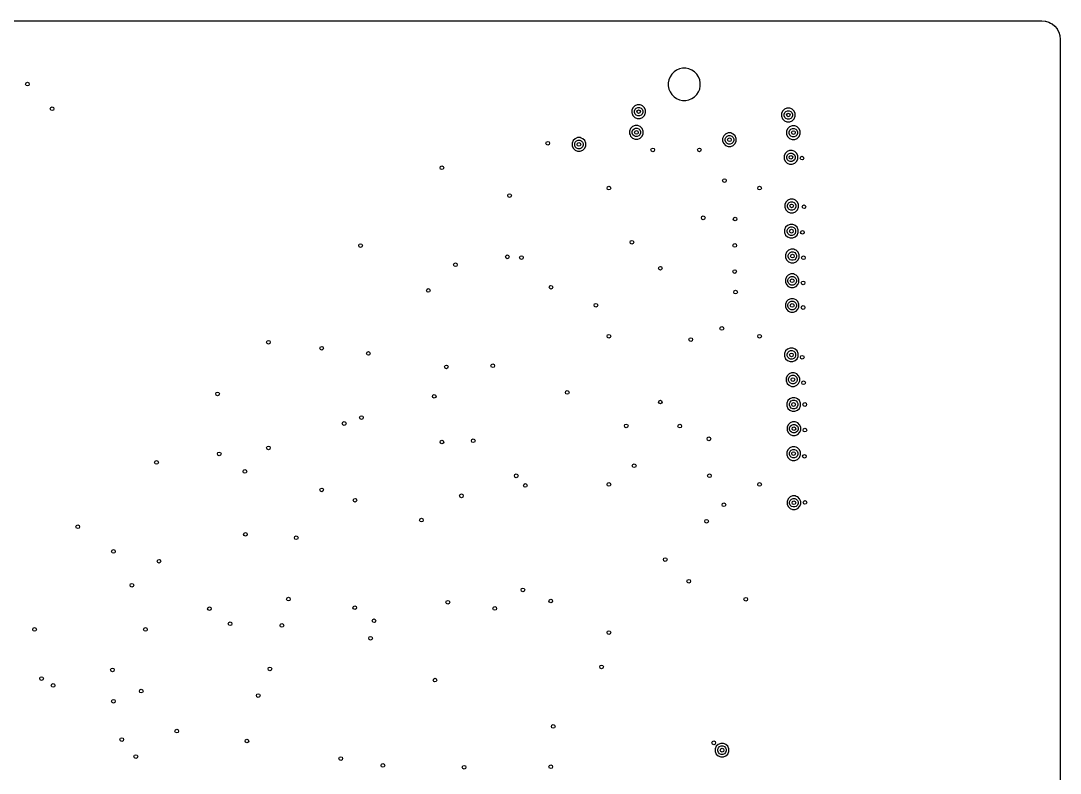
# Model space of a CAD drawing. Extents: x 114.9 to 199.6, y -137.1 to -76.7.
# Drawn here: x 157.47 to 199.58, y -107.12 to -76.65 of the extents above; entities that cross this region are included whole.
import ezdxf

# ---------------------------------------------------------------- set-up
doc = ezdxf.new("R2010")
doc.units = 0
doc.layers.add('BLACK', color=7, linetype='CONTINUOUS')

msp = doc.modelspace()

# ---------------------------------------------------------------- linework, layer by layer
at = {"layer": 'BLACK', "linetype": 'CONTINUOUS'}
for p, q in [((115.67417, -76.6505), (198.78583, -76.6505)), ((198.78583, -76.6505), (198.827593, -76.6505)), ((198.827593, -76.6505), (198.832396, -76.650736)), ((198.832396, -76.650736), (198.971417, -76.664428)), ((198.971417, -76.664428), (198.980839, -76.666302)), ((198.980839, -76.666302), (199.112205, -76.706151)), ((199.112205, -76.706151), (199.121072, -76.709824)), ((199.121072, -76.709824), (199.186123, -76.744595)), ((199.186123, -76.744595), (199.242144, -76.774539)), ((199.242144, -76.774539), (199.25013, -76.779875)), ((199.25013, -76.779875), (199.356245, -76.866961)), ((199.356245, -76.866961), (199.363038, -76.873754)), ((199.363038, -76.873754), (199.450124, -76.979869)), ((199.450124, -76.979869), (199.45546, -76.987855)), ((199.45546, -76.987855), (199.520173, -77.108923)), ((199.520173, -77.108923), (199.523849, -77.117798)), ((199.523849, -77.117798), (199.563697, -77.249161)), ((199.563697, -77.249161), (199.565571, -77.258582)), ((199.565571, -77.258582), (199.579264, -77.397603)), ((199.579264, -77.397603), (199.5795, -77.402406)), ((199.5795, -77.402406), (199.5795, -130.397593)), ((183.933331, -78.720723), (183.842723, -78.811331)), ((184.039874, -78.649534), (183.933331, -78.720723)), ((184.158257, -78.600498), (184.039874, -78.649534)), ((184.158262, -78.600497), (184.158257, -78.600498)), ((184.283927, -78.5755), (184.158262, -78.600497)), ((184.283931, -78.5755), (184.283927, -78.5755)), ((184.412069, -78.5755), (184.283931, -78.5755)), ((184.412072, -78.5755), (184.412069, -78.5755)), ((184.537737, -78.600497), (184.412072, -78.5755)), ((184.537742, -78.600498), (184.537737, -78.600497)), ((184.537744, -78.600499), (184.537742, -78.600498)), ((184.656127, -78.649535), (184.537744, -78.600499)), ((184.762669, -78.720724), (184.656127, -78.649535)), ((184.853276, -78.811331), (184.762669, -78.720724)), ((183.722497, -79.036262), (183.6975, -79.161927)), ((183.6975, -79.161927), (183.6975, -79.290072)), ((183.722498, -79.036257), (183.722497, -79.036262)), ((183.771534, -78.917874), (183.722498, -79.036257)), ((183.842723, -78.811331), (183.771534, -78.917874)), ((184.924465, -78.917873), (184.853276, -78.811331)), ((184.973501, -79.036256), (184.924465, -78.917873)), ((184.9985, -79.161931), (184.973501, -79.036256)), ((184.9985, -79.290069), (184.9985, -79.161931)), ((183.6975, -79.290072), (183.722497, -79.415737)), ((183.722497, -79.415737), (183.722498, -79.415742)), ((183.722498, -79.415742), (183.722499, -79.415744)), ((183.722499, -79.415744), (183.771535, -79.534127)), ((183.771535, -79.534127), (183.842724, -79.640669)), ((184.853276, -79.640669), (184.924465, -79.534127)), ((184.924465, -79.534127), (184.973501, -79.415744)), ((184.973501, -79.415744), (184.9985, -79.290069)), ((183.842724, -79.640669), (183.933331, -79.731276)), ((183.933331, -79.731276), (184.039873, -79.802465)), ((184.039873, -79.802465), (184.158256, -79.851501)), ((184.158256, -79.851501), (184.283931, -79.8765)), ((184.283931, -79.8765), (184.412069, -79.8765)), ((184.412069, -79.8765), (184.537744, -79.851501)), ((184.537744, -79.851501), (184.656127, -79.802465)), ((184.656127, -79.802465), (184.762669, -79.731276)), ((184.762669, -79.731276), (184.853276, -79.640669)), ((182.267444, -80.17394), (182.2255, -80.275198)), ((182.2255, -80.275198), (182.2255, -80.384801)), ((182.2255, -80.384801), (182.23602, -80.410198)), ((182.23602, -80.410198), (182.267443, -80.486058)), ((182.34494, -80.096444), (182.267444, -80.17394)), ((182.329363, -80.295859), (182.355493, -80.232775)), ((182.329363, -80.364141), (182.329363, -80.295859)), ((182.355493, -80.427225), (182.329363, -80.364141)), ((182.446198, -80.0545), (182.34494, -80.096444)), ((182.355493, -80.232775), (182.403775, -80.184493)), ((182.403775, -80.475507), (182.355493, -80.427225)), ((182.403775, -80.184493), (182.466859, -80.158363)), ((182.4462, -80.0545), (182.446198, -80.0545)), ((182.5558, -80.0545), (182.4462, -80.0545)), ((182.466859, -80.158363), (182.535141, -80.158363)), ((182.535141, -80.158363), (182.598225, -80.184493)), ((182.555801, -80.0545), (182.5558, -80.0545)), ((182.597744, -80.071874), (182.555801, -80.0545)), ((182.657058, -80.096443), (182.597744, -80.071874)), ((182.598225, -80.184493), (182.646507, -80.232775)), ((182.646507, -80.427225), (182.598225, -80.475507)), ((182.646507, -80.232775), (182.672637, -80.295859)), ((182.672637, -80.364141), (182.646507, -80.427225)), ((182.657059, -80.096444), (182.657058, -80.096443)), ((182.657061, -80.096445), (182.657059, -80.096444)), ((182.734555, -80.173939), (182.657061, -80.096445)), ((182.672637, -80.295859), (182.672637, -80.364141)), ((182.734555, -80.17394), (182.734555, -80.173939)), ((182.734557, -80.173942), (182.734555, -80.17394)), ((182.7765, -80.2752), (182.734557, -80.173942)), ((182.734557, -80.486058), (182.76598, -80.410198)), ((182.76598, -80.410198), (182.7765, -80.3848)), ((182.7765, -80.3848), (182.7765, -80.2752)), ((188.331444, -80.30894), (188.2895, -80.410198)), ((188.2895, -80.410198), (188.2895, -80.4102)), ((188.2895, -80.4102), (188.2895, -80.5198)), ((188.40894, -80.231444), (188.331444, -80.30894)), ((188.393363, -80.430859), (188.419493, -80.367775)), ((188.510198, -80.1895), (188.40894, -80.231444)), ((188.419493, -80.367775), (188.467775, -80.319493)), ((188.467775, -80.319493), (188.530859, -80.293363)), ((188.5102, -80.1895), (188.510198, -80.1895)), ((188.6198, -80.1895), (188.5102, -80.1895)), ((188.530859, -80.293363), (188.599141, -80.293363)), ((188.599141, -80.293363), (188.662225, -80.319493)), ((188.619801, -80.1895), (188.6198, -80.1895)), ((188.661744, -80.206874), (188.619801, -80.1895)), ((188.721058, -80.231443), (188.661744, -80.206874)), ((188.662225, -80.319493), (188.710507, -80.367775)), ((188.710507, -80.367775), (188.736637, -80.430859)), ((188.721059, -80.231444), (188.721058, -80.231443)), ((188.721061, -80.231445), (188.721059, -80.231444)), ((188.798555, -80.308939), (188.721061, -80.231445)), ((188.798555, -80.30894), (188.798555, -80.308939)), ((188.798557, -80.308942), (188.798555, -80.30894)), ((188.8405, -80.4102), (188.798557, -80.308942)), ((188.8405, -80.5198), (188.8405, -80.4102)), ((182.267443, -80.486058), (182.267444, -80.486059)), ((182.267444, -80.486059), (182.267445, -80.486061)), ((182.267445, -80.486061), (182.344939, -80.563555)), ((182.344939, -80.563555), (182.34494, -80.563555)), ((182.34494, -80.563555), (182.344942, -80.563557)), ((182.344942, -80.563557), (182.4462, -80.6055)), ((182.466859, -80.501637), (182.403775, -80.475507)), ((182.4462, -80.6055), (182.446202, -80.6055)), ((182.446202, -80.6055), (182.555798, -80.6055)), ((182.535141, -80.501637), (182.466859, -80.501637)), ((182.598225, -80.475507), (182.535141, -80.501637)), ((182.555798, -80.6055), (182.5558, -80.6055)), ((182.5558, -80.6055), (182.657058, -80.563557)), ((182.657058, -80.563557), (182.65706, -80.563555)), ((182.65706, -80.563555), (182.657061, -80.563555)), ((182.657061, -80.563555), (182.734555, -80.486061)), ((182.734555, -80.48606), (182.734557, -80.486058)), ((182.734555, -80.486061), (182.734555, -80.48606)), ((188.2895, -80.5198), (188.331443, -80.621058)), ((188.331443, -80.621058), (188.331444, -80.621059)), ((188.331444, -80.621059), (188.331445, -80.621061)), ((188.331445, -80.621061), (188.408939, -80.698555)), ((188.393363, -80.499141), (188.393363, -80.430859)), ((188.419493, -80.562225), (188.393363, -80.499141)), ((188.408939, -80.698555), (188.40894, -80.698555)), ((188.40894, -80.698555), (188.408942, -80.698557)), ((188.408942, -80.698557), (188.5102, -80.7405)), ((188.467775, -80.610507), (188.419493, -80.562225)), ((188.530859, -80.636637), (188.467775, -80.610507)), ((188.5102, -80.7405), (188.510202, -80.7405)), ((188.510202, -80.7405), (188.619798, -80.7405)), ((188.599141, -80.636637), (188.530859, -80.636637)), ((188.662225, -80.610507), (188.599141, -80.636637)), ((188.619798, -80.7405), (188.6198, -80.7405)), ((188.6198, -80.7405), (188.721058, -80.698557)), ((188.710507, -80.562225), (188.662225, -80.610507)), ((188.736637, -80.499141), (188.710507, -80.562225)), ((188.721058, -80.698557), (188.72106, -80.698555)), ((188.72106, -80.698555), (188.721061, -80.698555)), ((188.721061, -80.698555), (188.798555, -80.621061)), ((188.736637, -80.430859), (188.736637, -80.499141)), ((188.798555, -80.62106), (188.798557, -80.621058)), ((188.798555, -80.621061), (188.798555, -80.62106)), ((188.798557, -80.621058), (188.8405, -80.5198)), ((182.176444, -81.01394), (182.1345, -81.115198)), ((182.1345, -81.115198), (182.1345, -81.224801)), ((182.1345, -81.224801), (182.151874, -81.266744)), ((182.151874, -81.266744), (182.176443, -81.326058)), ((182.25394, -80.936444), (182.176444, -81.01394)), ((182.238363, -81.135859), (182.264493, -81.072775)), ((182.238363, -81.204141), (182.238363, -81.135859)), ((182.264493, -81.267225), (182.238363, -81.204141)), ((182.355198, -80.8945), (182.25394, -80.936444)), ((182.264493, -81.072775), (182.312775, -81.024493)), ((182.312775, -81.315507), (182.264493, -81.267225)), ((182.312775, -81.024493), (182.375859, -80.998363)), ((182.3552, -80.8945), (182.355198, -80.8945)), ((182.4648, -80.8945), (182.3552, -80.8945)), ((182.375859, -80.998363), (182.444141, -80.998363)), ((182.444141, -80.998363), (182.507225, -81.024493)), ((182.464801, -80.8945), (182.4648, -80.8945)), ((182.488942, -80.9045), (182.464801, -80.8945)), ((182.566058, -80.936443), (182.488942, -80.9045)), ((182.507225, -81.024493), (182.555507, -81.072775)), ((182.555507, -81.267225), (182.507225, -81.315507)), ((182.555507, -81.072775), (182.581637, -81.135859)), ((182.581637, -81.204141), (182.555507, -81.267225)), ((182.566059, -80.936444), (182.566058, -80.936443)), ((182.566061, -80.936445), (182.566059, -80.936444)), ((182.643555, -81.013939), (182.566061, -80.936445)), ((182.581637, -81.135859), (182.581637, -81.204141)), ((182.643555, -81.01394), (182.643555, -81.013939)), ((182.643557, -81.013942), (182.643555, -81.01394)), ((182.6855, -81.1152), (182.643557, -81.013942)), ((182.643557, -81.326058), (182.6855, -81.2248)), ((182.6855, -81.125198), (182.6855, -81.1152)), ((182.6855, -81.2248), (182.6855, -81.125198)), ((186.02394, -81.236444), (185.946444, -81.31394)), ((186.027909, -81.2348), (186.02394, -81.236444)), ((186.05205, -81.2248), (186.027909, -81.2348)), ((186.125198, -81.1945), (186.05205, -81.2248)), ((186.1252, -81.1945), (186.125198, -81.1945)), ((186.2348, -81.1945), (186.1252, -81.1945)), ((186.234801, -81.1945), (186.2348, -81.1945)), ((186.276744, -81.211874), (186.234801, -81.1945)), ((186.336058, -81.236443), (186.276744, -81.211874)), ((186.336059, -81.236444), (186.336058, -81.236443)), ((186.336061, -81.236445), (186.336059, -81.236444)), ((186.413555, -81.313939), (186.336061, -81.236445)), ((188.536444, -81.02394), (188.4945, -81.125198)), ((188.4945, -81.125198), (188.4945, -81.234801)), ((188.4945, -81.234801), (188.495181, -81.236444)), ((188.495181, -81.236444), (188.536443, -81.336058)), ((188.61394, -80.946444), (188.536444, -81.02394)), ((188.598363, -81.145859), (188.624493, -81.082775)), ((188.598363, -81.214141), (188.598363, -81.145859)), ((188.624493, -81.277225), (188.598363, -81.214141)), ((188.715198, -80.9045), (188.61394, -80.946444)), ((188.624493, -81.082775), (188.672775, -81.034493)), ((188.672775, -81.034493), (188.735859, -81.008363)), ((188.7152, -80.9045), (188.715198, -80.9045)), ((188.8248, -80.9045), (188.7152, -80.9045)), ((188.735859, -81.008363), (188.804141, -81.008363)), ((188.804141, -81.008363), (188.867225, -81.034493)), ((188.824801, -80.9045), (188.8248, -80.9045)), ((188.866744, -80.921874), (188.824801, -80.9045)), ((188.926058, -80.946443), (188.866744, -80.921874)), ((188.867225, -81.034493), (188.915507, -81.082775)), ((188.915507, -81.082775), (188.941637, -81.145859)), ((188.941637, -81.214141), (188.915507, -81.277225)), ((188.926059, -80.946444), (188.926058, -80.946443)), ((188.926061, -80.946445), (188.926059, -80.946444)), ((189.003555, -81.023939), (188.926061, -80.946445)), ((188.941637, -81.145859), (188.941637, -81.214141)), ((189.003555, -81.02394), (189.003555, -81.023939)), ((189.003557, -81.023942), (189.003555, -81.02394)), ((189.0455, -81.1252), (189.003557, -81.023942)), ((189.003557, -81.336058), (189.0455, -81.2348)), ((189.0455, -81.2348), (189.0455, -81.1252)), ((179.847444, -81.50294), (179.8055, -81.604198)), ((179.8055, -81.604198), (179.8055, -81.6042)), ((179.8055, -81.6042), (179.8055, -81.7138)), ((179.92494, -81.425444), (179.847444, -81.50294)), ((179.909363, -81.624859), (179.935493, -81.561775)), ((179.909363, -81.693141), (179.909363, -81.624859)), ((180.026198, -81.3835), (179.92494, -81.425444)), ((179.935493, -81.561775), (179.983775, -81.513493)), ((179.983775, -81.513493), (180.046859, -81.487363)), ((180.0262, -81.3835), (180.026198, -81.3835)), ((180.1358, -81.3835), (180.0262, -81.3835)), ((180.046859, -81.487363), (180.115141, -81.487363)), ((180.115141, -81.487363), (180.178225, -81.513493)), ((180.135801, -81.3835), (180.1358, -81.3835)), ((180.177744, -81.400874), (180.135801, -81.3835)), ((180.237058, -81.425443), (180.177744, -81.400874)), ((180.178225, -81.513493), (180.226507, -81.561775)), ((180.226507, -81.561775), (180.252637, -81.624859)), ((180.237059, -81.425444), (180.237058, -81.425443)), ((180.237061, -81.425445), (180.237059, -81.425444)), ((180.314555, -81.502939), (180.237061, -81.425445)), ((180.252637, -81.624859), (180.252637, -81.693141)), ((180.314555, -81.50294), (180.314555, -81.502939)), ((180.314557, -81.502942), (180.314555, -81.50294)), ((180.3565, -81.6042), (180.314557, -81.502942)), ((180.3565, -81.7138), (180.3565, -81.6042)), ((182.176443, -81.326058), (182.176444, -81.326059)), ((182.176444, -81.326059), (182.176445, -81.326061)), ((182.176445, -81.326061), (182.253939, -81.403555)), ((182.253939, -81.403555), (182.25394, -81.403555)), ((182.25394, -81.403555), (182.253942, -81.403557)), ((182.253942, -81.403557), (182.3552, -81.4455)), ((182.375859, -81.341637), (182.312775, -81.315507)), ((182.3552, -81.4455), (182.355202, -81.4455)), ((182.355202, -81.4455), (182.464798, -81.4455)), ((182.444141, -81.341637), (182.375859, -81.341637)), ((182.507225, -81.315507), (182.444141, -81.341637)), ((182.464798, -81.4455), (182.4648, -81.4455)), ((182.4648, -81.4455), (182.537955, -81.415198)), ((182.537955, -81.415198), (182.566058, -81.403557)), ((182.566058, -81.403557), (182.56606, -81.403555)), ((182.56606, -81.403555), (182.566061, -81.403555)), ((182.566061, -81.403555), (182.643555, -81.326061)), ((182.643555, -81.32606), (182.643557, -81.326058)), ((182.643555, -81.326061), (182.643555, -81.32606)), ((185.946444, -81.31394), (185.9045, -81.415198)), ((185.9045, -81.415198), (185.9045, -81.4152)), ((185.9045, -81.4152), (185.9045, -81.5248)), ((185.9045, -81.5248), (185.946443, -81.626058)), ((185.946443, -81.626058), (185.946444, -81.626059)), ((185.946444, -81.626059), (185.946445, -81.626061)), ((185.946445, -81.626061), (186.023939, -81.703555)), ((186.008363, -81.435859), (186.034493, -81.372775)), ((186.008363, -81.504141), (186.008363, -81.435859)), ((186.034493, -81.567225), (186.008363, -81.504141)), ((186.034493, -81.372775), (186.082775, -81.324493)), ((186.082775, -81.615507), (186.034493, -81.567225)), ((186.082775, -81.324493), (186.145859, -81.298363)), ((186.145859, -81.641637), (186.082775, -81.615507)), ((186.145859, -81.298363), (186.214141, -81.298363)), ((186.214141, -81.641637), (186.145859, -81.641637)), ((186.214141, -81.298363), (186.277225, -81.324493)), ((186.277225, -81.615507), (186.214141, -81.641637)), ((186.277225, -81.324493), (186.325507, -81.372775)), ((186.325507, -81.567225), (186.277225, -81.615507)), ((186.325507, -81.372775), (186.351637, -81.435859)), ((186.351637, -81.504141), (186.325507, -81.567225)), ((186.336061, -81.703555), (186.413555, -81.626061)), ((186.351637, -81.435859), (186.351637, -81.504141)), ((186.413555, -81.31394), (186.413555, -81.313939)), ((186.413557, -81.313942), (186.413555, -81.31394)), ((186.413555, -81.62606), (186.413557, -81.626058)), ((186.413555, -81.626061), (186.413555, -81.62606)), ((186.4555, -81.4152), (186.413557, -81.313942)), ((186.413557, -81.626058), (186.4555, -81.5248)), ((186.4555, -81.5248), (186.4555, -81.4152)), ((188.536443, -81.336058), (188.536444, -81.336059)), ((188.536444, -81.336059), (188.536445, -81.336061)), ((188.536445, -81.336061), (188.613939, -81.413555)), ((188.613939, -81.413555), (188.61394, -81.413555)), ((188.61394, -81.413555), (188.613942, -81.413557)), ((188.613942, -81.413557), (188.7152, -81.4555)), ((188.672775, -81.325507), (188.624493, -81.277225)), ((188.735859, -81.351637), (188.672775, -81.325507)), ((188.7152, -81.4555), (188.715202, -81.4555)), ((188.715202, -81.4555), (188.824798, -81.4555)), ((188.804141, -81.351637), (188.735859, -81.351637)), ((188.867225, -81.325507), (188.804141, -81.351637)), ((188.824798, -81.4555), (188.8248, -81.4555)), ((188.8248, -81.4555), (188.926058, -81.413557)), ((188.915507, -81.277225), (188.867225, -81.325507)), ((188.926058, -81.413557), (188.92606, -81.413555)), ((188.92606, -81.413555), (188.926061, -81.413555)), ((188.926061, -81.413555), (189.003555, -81.336061)), ((189.003555, -81.33606), (189.003557, -81.336058)), ((189.003555, -81.336061), (189.003555, -81.33606)), ((179.8055, -81.7138), (179.847443, -81.815058)), ((179.847443, -81.815058), (179.847444, -81.815059)), ((179.847444, -81.815059), (179.847445, -81.815061)), ((179.847445, -81.815061), (179.924939, -81.892555)), ((179.935493, -81.756225), (179.909363, -81.693141)), ((179.924939, -81.892555), (179.92494, -81.892555)), ((179.92494, -81.892555), (179.924942, -81.892557)), ((179.924942, -81.892557), (180.0262, -81.9345)), ((179.983775, -81.804507), (179.935493, -81.756225)), ((180.046859, -81.830637), (179.983775, -81.804507)), ((180.0262, -81.9345), (180.026202, -81.9345)), ((180.026202, -81.9345), (180.135798, -81.9345)), ((180.115141, -81.830637), (180.046859, -81.830637)), ((180.178225, -81.804507), (180.115141, -81.830637)), ((180.135798, -81.9345), (180.1358, -81.9345)), ((180.1358, -81.9345), (180.237058, -81.892557)), ((180.226507, -81.756225), (180.178225, -81.804507)), ((180.252637, -81.693141), (180.226507, -81.756225)), ((180.237058, -81.892557), (180.23706, -81.892555)), ((180.23706, -81.892555), (180.237061, -81.892555)), ((180.237061, -81.892555), (180.314555, -81.815061)), ((180.314555, -81.81506), (180.314557, -81.815058)), ((180.314555, -81.815061), (180.314555, -81.81506)), ((180.314557, -81.815058), (180.3565, -81.7138)), ((186.023939, -81.703555), (186.02394, -81.703555)), ((186.02394, -81.703555), (186.023942, -81.703557)), ((186.023942, -81.703557), (186.1252, -81.7455)), ((186.1252, -81.7455), (186.125202, -81.7455)), ((186.125202, -81.7455), (186.234798, -81.7455)), ((186.234798, -81.7455), (186.2348, -81.7455)), ((186.2348, -81.7455), (186.336058, -81.703557)), ((186.336058, -81.703557), (186.33606, -81.703555)), ((186.33606, -81.703555), (186.336061, -81.703555)), ((188.436444, -82.02394), (188.3945, -82.125198)), ((188.51394, -81.946444), (188.436444, -82.02394)), ((188.498363, -82.145859), (188.524493, -82.082775)), ((188.615198, -81.9045), (188.51394, -81.946444)), ((188.524493, -82.082775), (188.572775, -82.034493)), ((188.572775, -82.034493), (188.635859, -82.008363)), ((188.6152, -81.9045), (188.615198, -81.9045)), ((188.7248, -81.9045), (188.6152, -81.9045)), ((188.635859, -82.008363), (188.704141, -82.008363)), ((188.704141, -82.008363), (188.767225, -82.034493)), ((188.724801, -81.9045), (188.7248, -81.9045)), ((188.766744, -81.921874), (188.724801, -81.9045)), ((188.826058, -81.946443), (188.766744, -81.921874)), ((188.767225, -82.034493), (188.815507, -82.082775)), ((188.815507, -82.082775), (188.841637, -82.145859)), ((188.826059, -81.946444), (188.826058, -81.946443)), ((188.826061, -81.946445), (188.826059, -81.946444)), ((188.903555, -82.023939), (188.826061, -81.946445)), ((188.903555, -82.02394), (188.903555, -82.023939)), ((188.903557, -82.023942), (188.903555, -82.02394)), ((188.9455, -82.1252), (188.903557, -82.023942)), ((188.3945, -82.125198), (188.3945, -82.1252)), ((188.3945, -82.1252), (188.3945, -82.2348)), ((188.3945, -82.2348), (188.436443, -82.336058)), ((188.436443, -82.336058), (188.436444, -82.336059)), ((188.436444, -82.336059), (188.436445, -82.336061)), ((188.436445, -82.336061), (188.513939, -82.413555)), ((188.498363, -82.214141), (188.498363, -82.145859)), ((188.524493, -82.277225), (188.498363, -82.214141)), ((188.513939, -82.413555), (188.51394, -82.413555)), ((188.51394, -82.413555), (188.513942, -82.413557)), ((188.513942, -82.413557), (188.6152, -82.4555)), ((188.572775, -82.325507), (188.524493, -82.277225)), ((188.635859, -82.351637), (188.572775, -82.325507)), ((188.6152, -82.4555), (188.615202, -82.4555)), ((188.615202, -82.4555), (188.724798, -82.4555)), ((188.704141, -82.351637), (188.635859, -82.351637)), ((188.767225, -82.325507), (188.704141, -82.351637)), ((188.724798, -82.4555), (188.7248, -82.4555)), ((188.7248, -82.4555), (188.826058, -82.413557)), ((188.815507, -82.277225), (188.767225, -82.325507)), ((188.841637, -82.214141), (188.815507, -82.277225)), ((188.826058, -82.413557), (188.82606, -82.413555)), ((188.82606, -82.413555), (188.826061, -82.413555)), ((188.826061, -82.413555), (188.903555, -82.336061)), ((188.841637, -82.145859), (188.841637, -82.214141)), ((188.903555, -82.33606), (188.903557, -82.336058)), ((188.903555, -82.336061), (188.903555, -82.33606)), ((188.903557, -82.336058), (188.9455, -82.2348)), ((188.9455, -82.2348), (188.9455, -82.1252)), ((188.466444, -83.99394), (188.4245, -84.095198)), ((188.4245, -84.095198), (188.4245, -84.0952)), ((188.4245, -84.0952), (188.4245, -84.2048)), ((188.4245, -84.2048), (188.466443, -84.306058)), ((188.54394, -83.916444), (188.466444, -83.99394)), ((188.528363, -84.115859), (188.554493, -84.052775)), ((188.528363, -84.184141), (188.528363, -84.115859)), ((188.554493, -84.247225), (188.528363, -84.184141)), ((188.645198, -83.8745), (188.54394, -83.916444)), ((188.554493, -84.052775), (188.602775, -84.004493)), ((188.602775, -84.004493), (188.665859, -83.978363)), ((188.6452, -83.8745), (188.645198, -83.8745)), ((188.7548, -83.8745), (188.6452, -83.8745)), ((188.665859, -83.978363), (188.734141, -83.978363)), ((188.734141, -83.978363), (188.797225, -84.004493)), ((188.754801, -83.8745), (188.7548, -83.8745)), ((188.796744, -83.891874), (188.754801, -83.8745)), ((188.856058, -83.916443), (188.796744, -83.891874)), ((188.797225, -84.004493), (188.845507, -84.052775)), ((188.845507, -84.052775), (188.871637, -84.115859)), ((188.871637, -84.184141), (188.845507, -84.247225)), ((188.856059, -83.916444), (188.856058, -83.916443)), ((188.856061, -83.916445), (188.856059, -83.916444)), ((188.933555, -83.993939), (188.856061, -83.916445)), ((188.871637, -84.115859), (188.871637, -84.184141)), ((188.933555, -83.99394), (188.933555, -83.993939)), ((188.933557, -83.993942), (188.933555, -83.99394)), ((188.9755, -84.0952), (188.933557, -83.993942)), ((188.933557, -84.306058), (188.9755, -84.2048)), ((188.9755, -84.2048), (188.9755, -84.0952)), ((188.466443, -84.306058), (188.466444, -84.306059)), ((188.466444, -84.306059), (188.466445, -84.306061)), ((188.466445, -84.306061), (188.543939, -84.383555)), ((188.543939, -84.383555), (188.54394, -84.383555)), ((188.54394, -84.383555), (188.543942, -84.383557)), ((188.543942, -84.383557), (188.6452, -84.4255)), ((188.602775, -84.295507), (188.554493, -84.247225)), ((188.665859, -84.321637), (188.602775, -84.295507)), ((188.6452, -84.4255), (188.645202, -84.4255)), ((188.645202, -84.4255), (188.754798, -84.4255)), ((188.734141, -84.321637), (188.665859, -84.321637)), ((188.797225, -84.295507), (188.734141, -84.321637)), ((188.754798, -84.4255), (188.7548, -84.4255)), ((188.7548, -84.4255), (188.856058, -84.383557)), ((188.845507, -84.247225), (188.797225, -84.295507)), ((188.856058, -84.383557), (188.85606, -84.383555)), ((188.85606, -84.383555), (188.856061, -84.383555)), ((188.856061, -84.383555), (188.933555, -84.306061)), ((188.933555, -84.30606), (188.933557, -84.306058)), ((188.933555, -84.306061), (188.933555, -84.30606)), ((188.456444, -85.01394), (188.4145, -85.115198)), ((188.53394, -84.936444), (188.456444, -85.01394)), ((188.635198, -84.8945), (188.53394, -84.936444)), ((188.544493, -85.072775), (188.592775, -85.024493)), ((188.592775, -85.024493), (188.655859, -84.998363)), ((188.6352, -84.8945), (188.635198, -84.8945)), ((188.7448, -84.8945), (188.6352, -84.8945)), ((188.655859, -84.998363), (188.724141, -84.998363)), ((188.724141, -84.998363), (188.787225, -85.024493)), ((188.744801, -84.8945), (188.7448, -84.8945)), ((188.786744, -84.911874), (188.744801, -84.8945)), ((188.846058, -84.936443), (188.786744, -84.911874)), ((188.787225, -85.024493), (188.835507, -85.072775)), ((188.846059, -84.936444), (188.846058, -84.936443)), ((188.846061, -84.936445), (188.846059, -84.936444)), ((188.923555, -85.013939), (188.846061, -84.936445)), ((188.923555, -85.01394), (188.923555, -85.013939)), ((188.923557, -85.013942), (188.923555, -85.01394)), ((188.9655, -85.1152), (188.923557, -85.013942)), ((188.4145, -85.115198), (188.4145, -85.1152)), ((188.4145, -85.1152), (188.4145, -85.2248)), ((188.4145, -85.2248), (188.456443, -85.326058)), ((188.456443, -85.326058), (188.456444, -85.326059)), ((188.456444, -85.326059), (188.456445, -85.326061)), ((188.456445, -85.326061), (188.533939, -85.403555)), ((188.518363, -85.135859), (188.544493, -85.072775)), ((188.518363, -85.204141), (188.518363, -85.135859)), ((188.544493, -85.267225), (188.518363, -85.204141)), ((188.533939, -85.403555), (188.53394, -85.403555)), ((188.53394, -85.403555), (188.533942, -85.403557)), ((188.533942, -85.403557), (188.6352, -85.4455)), ((188.592775, -85.315507), (188.544493, -85.267225)), ((188.655859, -85.341637), (188.592775, -85.315507)), ((188.6352, -85.4455), (188.635202, -85.4455)), ((188.635202, -85.4455), (188.744798, -85.4455)), ((188.724141, -85.341637), (188.655859, -85.341637)), ((188.787225, -85.315507), (188.724141, -85.341637)), ((188.744798, -85.4455), (188.7448, -85.4455)), ((188.7448, -85.4455), (188.846058, -85.403557)), ((188.835507, -85.267225), (188.787225, -85.315507)), ((188.835507, -85.072775), (188.861637, -85.135859)), ((188.861637, -85.204141), (188.835507, -85.267225)), ((188.846058, -85.403557), (188.84606, -85.403555)), ((188.84606, -85.403555), (188.846061, -85.403555)), ((188.846061, -85.403555), (188.923555, -85.326061)), ((188.861637, -85.135859), (188.861637, -85.204141)), ((188.923555, -85.32606), (188.923557, -85.326058)), ((188.923555, -85.326061), (188.923555, -85.32606)), ((188.923557, -85.326058), (188.9655, -85.2248)), ((188.9655, -85.2248), (188.9655, -85.1152)), ((188.496444, -86.02394), (188.4545, -86.125198)), ((188.4545, -86.125198), (188.4545, -86.1252)), ((188.4545, -86.1252), (188.4545, -86.2348)), ((188.4545, -86.2348), (188.496443, -86.336058)), ((188.57394, -85.946444), (188.496444, -86.02394)), ((188.558363, -86.145859), (188.584493, -86.082775)), ((188.558363, -86.214141), (188.558363, -86.145859)), ((188.584493, -86.277225), (188.558363, -86.214141)), ((188.675198, -85.9045), (188.57394, -85.946444)), ((188.584493, -86.082775), (188.632775, -86.034493)), ((188.632775, -86.325507), (188.584493, -86.277225)), ((188.632775, -86.034493), (188.695859, -86.008363)), ((188.6752, -85.9045), (188.675198, -85.9045)), ((188.7848, -85.9045), (188.6752, -85.9045)), ((188.695859, -86.008363), (188.764141, -86.008363)), ((188.764141, -86.008363), (188.827225, -86.034493)), ((188.784801, -85.9045), (188.7848, -85.9045)), ((188.826744, -85.921874), (188.784801, -85.9045)), ((188.886058, -85.946443), (188.826744, -85.921874)), ((188.827225, -86.034493), (188.875507, -86.082775)), ((188.875507, -86.277225), (188.827225, -86.325507)), ((188.875507, -86.082775), (188.901637, -86.145859)), ((188.901637, -86.214141), (188.875507, -86.277225)), ((188.886059, -85.946444), (188.886058, -85.946443)), ((188.886061, -85.946445), (188.886059, -85.946444)), ((188.963555, -86.023939), (188.886061, -85.946445)), ((188.901637, -86.145859), (188.901637, -86.214141)), ((188.963555, -86.02394), (188.963555, -86.023939)), ((188.963557, -86.023942), (188.963555, -86.02394)), ((189.0055, -86.1252), (188.963557, -86.023942)), ((188.963557, -86.336058), (189.003623, -86.239331)), ((189.003623, -86.211019), (189.0055, -86.206487)), ((189.003623, -86.239331), (189.003623, -86.211019)), ((189.0055, -86.206487), (189.0055, -86.1252)), ((188.496443, -86.336058), (188.496444, -86.336059)), ((188.496444, -86.336059), (188.496445, -86.336061)), ((188.496445, -86.336061), (188.573939, -86.413555)), ((188.573939, -86.413555), (188.57394, -86.413555)), ((188.57394, -86.413555), (188.573942, -86.413557)), ((188.573942, -86.413557), (188.6752, -86.4555)), ((188.695859, -86.351637), (188.632775, -86.325507)), ((188.6752, -86.4555), (188.675202, -86.4555)), ((188.675202, -86.4555), (188.784798, -86.4555)), ((188.764141, -86.351637), (188.695859, -86.351637)), ((188.827225, -86.325507), (188.764141, -86.351637)), ((188.784798, -86.4555), (188.7848, -86.4555)), ((188.7848, -86.4555), (188.886058, -86.413557)), ((188.886058, -86.413557), (188.88606, -86.413555)), ((188.88606, -86.413555), (188.886061, -86.413555)), ((188.886061, -86.413555), (188.963555, -86.336061)), ((188.963555, -86.33606), (188.963557, -86.336058)), ((188.963555, -86.336061), (188.963555, -86.33606)), ((188.486444, -87.02394), (188.4445, -87.125198)), ((188.4445, -87.125198), (188.4445, -87.1252)), ((188.4445, -87.1252), (188.4445, -87.2348)), ((188.56394, -86.946444), (188.486444, -87.02394)), ((188.548363, -87.145859), (188.574493, -87.082775)), ((188.548363, -87.214141), (188.548363, -87.145859)), ((188.665198, -86.9045), (188.56394, -86.946444)), ((188.574493, -87.082775), (188.622775, -87.034493)), ((188.622775, -87.034493), (188.685859, -87.008363)), ((188.6652, -86.9045), (188.665198, -86.9045)), ((188.7748, -86.9045), (188.6652, -86.9045)), ((188.685859, -87.008363), (188.754141, -87.008363)), ((188.754141, -87.008363), (188.817225, -87.034493)), ((188.774801, -86.9045), (188.7748, -86.9045)), ((188.816744, -86.921874), (188.774801, -86.9045)), ((188.876058, -86.946443), (188.816744, -86.921874)), ((188.817225, -87.034493), (188.865507, -87.082775)), ((188.865507, -87.082775), (188.891637, -87.145859)), ((188.876059, -86.946444), (188.876058, -86.946443)), ((188.876061, -86.946445), (188.876059, -86.946444)), ((188.953555, -87.023939), (188.876061, -86.946445)), ((188.891637, -87.145859), (188.891637, -87.214141)), ((188.953555, -87.02394), (188.953555, -87.023939)), ((188.953557, -87.023942), (188.953555, -87.02394)), ((188.9955, -87.1252), (188.953557, -87.023942)), ((188.9955, -87.218694), (188.9955, -87.1252)), ((188.4445, -87.2348), (188.486443, -87.336058)), ((188.486443, -87.336058), (188.486444, -87.336059)), ((188.486444, -87.336059), (188.486445, -87.336061)), ((188.486445, -87.336061), (188.563939, -87.413555)), ((188.574493, -87.277225), (188.548363, -87.214141)), ((188.563939, -87.413555), (188.56394, -87.413555)), ((188.56394, -87.413555), (188.563942, -87.413557)), ((188.563942, -87.413557), (188.6652, -87.4555)), ((188.622775, -87.325507), (188.574493, -87.277225)), ((188.685859, -87.351637), (188.622775, -87.325507)), ((188.6652, -87.4555), (188.665202, -87.4555)), ((188.665202, -87.4555), (188.774798, -87.4555)), ((188.754141, -87.351637), (188.685859, -87.351637)), ((188.817225, -87.325507), (188.754141, -87.351637)), ((188.774798, -87.4555), (188.7748, -87.4555)), ((188.7748, -87.4555), (188.876058, -87.413557)), ((188.865507, -87.277225), (188.817225, -87.325507)), ((188.891637, -87.214141), (188.865507, -87.277225)), ((188.876058, -87.413557), (188.87606, -87.413555)), ((188.87606, -87.413555), (188.876061, -87.413555)), ((188.876061, -87.413555), (188.953555, -87.336061)), ((188.953555, -87.33606), (188.953557, -87.336058)), ((188.953555, -87.336061), (188.953555, -87.33606)), ((188.953557, -87.336058), (188.990092, -87.247855)), ((188.990092, -87.231751), (188.9955, -87.218694)), ((188.990092, -87.247855), (188.990092, -87.231751)), ((188.56394, -87.946444), (188.486444, -88.02394)), ((188.665198, -87.9045), (188.56394, -87.946444)), ((188.622775, -88.034493), (188.685859, -88.008363)), ((188.6652, -87.9045), (188.665198, -87.9045)), ((188.7748, -87.9045), (188.6652, -87.9045)), ((188.685859, -88.008363), (188.754141, -88.008363)), ((188.754141, -88.008363), (188.817225, -88.034493)), ((188.774801, -87.9045), (188.7748, -87.9045)), ((188.816744, -87.921874), (188.774801, -87.9045)), ((188.876058, -87.946443), (188.816744, -87.921874)), ((188.876059, -87.946444), (188.876058, -87.946443)), ((188.876061, -87.946445), (188.876059, -87.946444)), ((188.953555, -88.023939), (188.876061, -87.946445)), ((188.486444, -88.02394), (188.4445, -88.125198)), ((188.4445, -88.125198), (188.4445, -88.1252)), ((188.4445, -88.1252), (188.4445, -88.2348)), ((188.4445, -88.2348), (188.486443, -88.336058)), ((188.486443, -88.336058), (188.486444, -88.336059)), ((188.486444, -88.336059), (188.486445, -88.336061)), ((188.486445, -88.336061), (188.563939, -88.413555)), ((188.548363, -88.145859), (188.574493, -88.082775)), ((188.548363, -88.214141), (188.548363, -88.145859)), ((188.574493, -88.277225), (188.548363, -88.214141)), ((188.563939, -88.413555), (188.56394, -88.413555)), ((188.56394, -88.413555), (188.563942, -88.413557)), ((188.563942, -88.413557), (188.6652, -88.4555)), ((188.574493, -88.082775), (188.622775, -88.034493)), ((188.622775, -88.325507), (188.574493, -88.277225)), ((188.685859, -88.351637), (188.622775, -88.325507)), ((188.754141, -88.351637), (188.685859, -88.351637)), ((188.817225, -88.325507), (188.754141, -88.351637)), ((188.7748, -88.4555), (188.876058, -88.413557)), ((188.817225, -88.034493), (188.865507, -88.082775)), ((188.865507, -88.277225), (188.817225, -88.325507)), ((188.865507, -88.082775), (188.891637, -88.145859)), ((188.891637, -88.214141), (188.865507, -88.277225)), ((188.876058, -88.413557), (188.87606, -88.413555)), ((188.87606, -88.413555), (188.876061, -88.413555)), ((188.876061, -88.413555), (188.953555, -88.336061)), ((188.891637, -88.145859), (188.891637, -88.214141)), ((188.953555, -88.02394), (188.953555, -88.023939)), ((188.953557, -88.023942), (188.953555, -88.02394)), ((188.953555, -88.33606), (188.953557, -88.336058)), ((188.953555, -88.336061), (188.953555, -88.33606)), ((188.9955, -88.1252), (188.953557, -88.023942)), ((188.953557, -88.336058), (188.990919, -88.245859)), ((188.990919, -88.227383), (188.9955, -88.216323)), ((188.990919, -88.245859), (188.990919, -88.227383)), ((188.9955, -88.216323), (188.9955, -88.1252)), ((188.6652, -88.4555), (188.665202, -88.4555)), ((188.665202, -88.4555), (188.774798, -88.4555)), ((188.774798, -88.4555), (188.7748, -88.4555)), ((188.456444, -90.02394), (188.4145, -90.125198)), ((188.53394, -89.946444), (188.456444, -90.02394)), ((188.518363, -90.145859), (188.544493, -90.082775)), ((188.635198, -89.9045), (188.53394, -89.946444)), ((188.544493, -90.082775), (188.592775, -90.034493)), ((188.592775, -90.034493), (188.655859, -90.008363)), ((188.6352, -89.9045), (188.635198, -89.9045)), ((188.7448, -89.9045), (188.6352, -89.9045)), ((188.655859, -90.008363), (188.724141, -90.008363)), ((188.724141, -90.008363), (188.787225, -90.034493)), ((188.744801, -89.9045), (188.7448, -89.9045)), ((188.786744, -89.921874), (188.744801, -89.9045)), ((188.846058, -89.946443), (188.786744, -89.921874)), ((188.787225, -90.034493), (188.835507, -90.082775)), ((188.835507, -90.082775), (188.861637, -90.145859)), ((188.846059, -89.946444), (188.846058, -89.946443)), ((188.846061, -89.946445), (188.846059, -89.946444)), ((188.923555, -90.023939), (188.846061, -89.946445)), ((188.923555, -90.02394), (188.923555, -90.023939)), ((188.923557, -90.023942), (188.923555, -90.02394)), ((188.9655, -90.1252), (188.923557, -90.023942)), ((188.4145, -90.125198), (188.4145, -90.1252)), ((188.4145, -90.1252), (188.4145, -90.2348)), ((188.4145, -90.2348), (188.456443, -90.336058)), ((188.456443, -90.336058), (188.456444, -90.336059)), ((188.456444, -90.336059), (188.456445, -90.336061)), ((188.456445, -90.336061), (188.533939, -90.413555)), ((188.518363, -90.214141), (188.518363, -90.145859)), ((188.544493, -90.277225), (188.518363, -90.214141)), ((188.533939, -90.413555), (188.53394, -90.413555)), ((188.53394, -90.413555), (188.533942, -90.413557)), ((188.533942, -90.413557), (188.6352, -90.4555)), ((188.592775, -90.325507), (188.544493, -90.277225)), ((188.655859, -90.351637), (188.592775, -90.325507)), ((188.6352, -90.4555), (188.635202, -90.4555)), ((188.635202, -90.4555), (188.744798, -90.4555)), ((188.724141, -90.351637), (188.655859, -90.351637)), ((188.787225, -90.325507), (188.724141, -90.351637)), ((188.744798, -90.4555), (188.7448, -90.4555)), ((188.7448, -90.4555), (188.846058, -90.413557)), ((188.835507, -90.277225), (188.787225, -90.325507)), ((188.861637, -90.214141), (188.835507, -90.277225)), ((188.846058, -90.413557), (188.84606, -90.413555)), ((188.84606, -90.413555), (188.846061, -90.413555)), ((188.846061, -90.413555), (188.923555, -90.336061)), ((188.861637, -90.145859), (188.861637, -90.214141)), ((188.923555, -90.33606), (188.923557, -90.336058)), ((188.923555, -90.336061), (188.923555, -90.33606)), ((188.923557, -90.336058), (188.958202, -90.252418)), ((188.958202, -90.240959), (188.9655, -90.223339)), ((188.958202, -90.252418), (188.958202, -90.240959)), ((188.9655, -90.223339), (188.9655, -90.1252)), ((188.59394, -90.946444), (188.516444, -91.02394)), ((188.695198, -90.9045), (188.59394, -90.946444)), ((188.6952, -90.9045), (188.695198, -90.9045)), ((188.8048, -90.9045), (188.6952, -90.9045)), ((188.804801, -90.9045), (188.8048, -90.9045)), ((188.846744, -90.921874), (188.804801, -90.9045)), ((188.906058, -90.946443), (188.846744, -90.921874)), ((188.906059, -90.946444), (188.906058, -90.946443)), ((188.906061, -90.946445), (188.906059, -90.946444)), ((188.983555, -91.023939), (188.906061, -90.946445)), ((188.516444, -91.02394), (188.4745, -91.125198)), ((188.4745, -91.125198), (188.4745, -91.1252)), ((188.4745, -91.1252), (188.4745, -91.2348)), ((188.4745, -91.2348), (188.516443, -91.336058)), ((188.516443, -91.336058), (188.516444, -91.336059)), ((188.516444, -91.336059), (188.516445, -91.336061)), ((188.516445, -91.336061), (188.593939, -91.413555)), ((188.578363, -91.145859), (188.604493, -91.082775)), ((188.578363, -91.214141), (188.578363, -91.145859)), ((188.604493, -91.277225), (188.578363, -91.214141)), ((188.604493, -91.082775), (188.652775, -91.034493)), ((188.652775, -91.325507), (188.604493, -91.277225)), ((188.652775, -91.034493), (188.715859, -91.008363)), ((188.715859, -91.351637), (188.652775, -91.325507)), ((188.715859, -91.008363), (188.784141, -91.008363)), ((188.784141, -91.351637), (188.715859, -91.351637)), ((188.784141, -91.008363), (188.847225, -91.034493)), ((188.847225, -91.325507), (188.784141, -91.351637)), ((188.847225, -91.034493), (188.895507, -91.082775)), ((188.895507, -91.277225), (188.847225, -91.325507)), ((188.895507, -91.082775), (188.921637, -91.145859)), ((188.921637, -91.214141), (188.895507, -91.277225)), ((188.906061, -91.413555), (188.983555, -91.336061)), ((188.921637, -91.145859), (188.921637, -91.214141)), ((188.983555, -91.02394), (188.983555, -91.023939)), ((188.983557, -91.023942), (188.983555, -91.02394)), ((188.983555, -91.33606), (188.983557, -91.336058)), ((188.983555, -91.336061), (188.983555, -91.33606)), ((189.0255, -91.1252), (188.983557, -91.023942)), ((188.983557, -91.336058), (189.0255, -91.2348)), ((189.0255, -91.2348), (189.0255, -91.1252)), ((188.593939, -91.413555), (188.59394, -91.413555)), ((188.59394, -91.413555), (188.593942, -91.413557)), ((188.593942, -91.413557), (188.6952, -91.4555)), ((188.6952, -91.4555), (188.695202, -91.4555)), ((188.695202, -91.4555), (188.804798, -91.4555)), ((188.804798, -91.4555), (188.8048, -91.4555)), ((188.8048, -91.4555), (188.906058, -91.413557)), ((188.906058, -91.413557), (188.90606, -91.413555)), ((188.90606, -91.413555), (188.906061, -91.413555)), ((188.546444, -92.03394), (188.5045, -92.135198)), ((188.5045, -92.135198), (188.5045, -92.1352)), ((188.5045, -92.1352), (188.5045, -92.2448)), ((188.62394, -91.956444), (188.546444, -92.03394)), ((188.608363, -92.155859), (188.634493, -92.092775)), ((188.608363, -92.224141), (188.608363, -92.155859)), ((188.725198, -91.9145), (188.62394, -91.956444)), ((188.634493, -92.092775), (188.682775, -92.044493)), ((188.682775, -92.044493), (188.745859, -92.018363)), ((188.7252, -91.9145), (188.725198, -91.9145)), ((188.8348, -91.9145), (188.7252, -91.9145)), ((188.745859, -92.018363), (188.814141, -92.018363)), ((188.814141, -92.018363), (188.877225, -92.044493)), ((188.834801, -91.9145), (188.8348, -91.9145)), ((188.876744, -91.931874), (188.834801, -91.9145)), ((188.936058, -91.956443), (188.876744, -91.931874)), ((188.877225, -92.044493), (188.925507, -92.092775)), ((188.925507, -92.092775), (188.951637, -92.155859)), ((188.936059, -91.956444), (188.936058, -91.956443)), ((188.936061, -91.956445), (188.936059, -91.956444)), ((189.013555, -92.033939), (188.936061, -91.956445)), ((188.951637, -92.155859), (188.951637, -92.224141)), ((189.013555, -92.03394), (189.013555, -92.033939)), ((189.013557, -92.033942), (189.013555, -92.03394)), ((189.0555, -92.1352), (189.013557, -92.033942)), ((189.0555, -92.2448), (189.0555, -92.1352)), ((188.5045, -92.2448), (188.546443, -92.346058)), ((188.546443, -92.346058), (188.546444, -92.346059)), ((188.546444, -92.346059), (188.546445, -92.346061)), ((188.546445, -92.346061), (188.623939, -92.423555)), ((188.634493, -92.287225), (188.608363, -92.224141)), ((188.623939, -92.423555), (188.62394, -92.423555)), ((188.62394, -92.423555), (188.623942, -92.423557)), ((188.623942, -92.423557), (188.7252, -92.4655)), ((188.682775, -92.335507), (188.634493, -92.287225)), ((188.745859, -92.361637), (188.682775, -92.335507)), ((188.7252, -92.4655), (188.725202, -92.4655)), ((188.725202, -92.4655), (188.834798, -92.4655)), ((188.814141, -92.361637), (188.745859, -92.361637)), ((188.877225, -92.335507), (188.814141, -92.361637)), ((188.834798, -92.4655), (188.8348, -92.4655)), ((188.8348, -92.4655), (188.936058, -92.423557)), ((188.925507, -92.287225), (188.877225, -92.335507)), ((188.951637, -92.224141), (188.925507, -92.287225)), ((188.936058, -92.423557), (188.93606, -92.423555)), ((188.93606, -92.423555), (188.936061, -92.423555)), ((188.936061, -92.423555), (189.013555, -92.346061)), ((189.013555, -92.34606), (189.013557, -92.346058)), ((189.013555, -92.346061), (189.013555, -92.34606)), ((189.013557, -92.346058), (189.0555, -92.2448)), ((188.556444, -93.01394), (188.5145, -93.115198)), ((188.63394, -92.936444), (188.556444, -93.01394)), ((188.735198, -92.8945), (188.63394, -92.936444)), ((188.644493, -93.072775), (188.692775, -93.024493)), ((188.692775, -93.024493), (188.755859, -92.998363)), ((188.7352, -92.8945), (188.735198, -92.8945)), ((188.8448, -92.8945), (188.7352, -92.8945)), ((188.755859, -92.998363), (188.824141, -92.998363)), ((188.824141, -92.998363), (188.887225, -93.024493)), ((188.844801, -92.8945), (188.8448, -92.8945)), ((188.886744, -92.911874), (188.844801, -92.8945)), ((188.946058, -92.936443), (188.886744, -92.911874)), ((188.887225, -93.024493), (188.935507, -93.072775)), ((188.946059, -92.936444), (188.946058, -92.936443)), ((188.946061, -92.936445), (188.946059, -92.936444)), ((189.023555, -93.013939), (188.946061, -92.936445)), ((189.023555, -93.01394), (189.023555, -93.013939)), ((189.023557, -93.013942), (189.023555, -93.01394)), ((189.0655, -93.1152), (189.023557, -93.013942)), ((188.5145, -93.115198), (188.5145, -93.1152)), ((188.5145, -93.1152), (188.5145, -93.2248)), ((188.5145, -93.2248), (188.556443, -93.326058)), ((188.556443, -93.326058), (188.556444, -93.326059)), ((188.556444, -93.326059), (188.556445, -93.326061)), ((188.556445, -93.326061), (188.633939, -93.403555)), ((188.618363, -93.135859), (188.644493, -93.072775)), ((188.618363, -93.204141), (188.618363, -93.135859)), ((188.644493, -93.267225), (188.618363, -93.204141)), ((188.633939, -93.403555), (188.63394, -93.403555)), ((188.63394, -93.403555), (188.633942, -93.403557)), ((188.633942, -93.403557), (188.7352, -93.4455)), ((188.692775, -93.315507), (188.644493, -93.267225)), ((188.755859, -93.341637), (188.692775, -93.315507)), ((188.7352, -93.4455), (188.735202, -93.4455)), ((188.735202, -93.4455), (188.844798, -93.4455)), ((188.824141, -93.341637), (188.755859, -93.341637)), ((188.887225, -93.315507), (188.824141, -93.341637)), ((188.844798, -93.4455), (188.8448, -93.4455)), ((188.8448, -93.4455), (188.946058, -93.403557)), ((188.935507, -93.267225), (188.887225, -93.315507)), ((188.935507, -93.072775), (188.961637, -93.135859)), ((188.961637, -93.204141), (188.935507, -93.267225)), ((188.946058, -93.403557), (188.94606, -93.403555)), ((188.94606, -93.403555), (188.946061, -93.403555)), ((188.946061, -93.403555), (189.023555, -93.326061)), ((188.961637, -93.135859), (188.961637, -93.204141)), ((189.023555, -93.32606), (189.023557, -93.326058)), ((189.023555, -93.326061), (189.023555, -93.32606)), ((189.023557, -93.326058), (189.064666, -93.226813)), ((189.064666, -93.193446), (189.0655, -93.191432)), ((189.064666, -93.226813), (189.064666, -93.193446)), ((189.0655, -93.191432), (189.0655, -93.1152)), ((188.725198, -93.9045), (188.62394, -93.946444)), ((188.7252, -93.9045), (188.725198, -93.9045)), ((188.8348, -93.9045), (188.7252, -93.9045)), ((188.834801, -93.9045), (188.8348, -93.9045)), ((188.876744, -93.921874), (188.834801, -93.9045)), ((188.546444, -94.02394), (188.5045, -94.125198)), ((188.5045, -94.125198), (188.5045, -94.1252)), ((188.5045, -94.1252), (188.5045, -94.2348)), ((188.5045, -94.2348), (188.546443, -94.336058)), ((188.62394, -93.946444), (188.546444, -94.02394)), ((188.608363, -94.145859), (188.634493, -94.082775)), ((188.608363, -94.214141), (188.608363, -94.145859)), ((188.634493, -94.277225), (188.608363, -94.214141)), ((188.634493, -94.082775), (188.682775, -94.034493)), ((188.682775, -94.325507), (188.634493, -94.277225)), ((188.682775, -94.034493), (188.745859, -94.008363)), ((188.745859, -94.351637), (188.682775, -94.325507)), ((188.745859, -94.008363), (188.814141, -94.008363)), ((188.814141, -94.008363), (188.877225, -94.034493)), ((188.877225, -94.325507), (188.814141, -94.351637)), ((188.936058, -93.946443), (188.876744, -93.921874)), ((188.877225, -94.034493), (188.925507, -94.082775)), ((188.925507, -94.277225), (188.877225, -94.325507)), ((188.925507, -94.082775), (188.951637, -94.145859)), ((188.951637, -94.214141), (188.925507, -94.277225)), ((188.936059, -93.946444), (188.936058, -93.946443)), ((188.936061, -93.946445), (188.936059, -93.946444)), ((189.013555, -94.023939), (188.936061, -93.946445)), ((188.951637, -94.145859), (188.951637, -94.214141)), ((189.013555, -94.02394), (189.013555, -94.023939)), ((189.013557, -94.023942), (189.013555, -94.02394)), ((189.0555, -94.1252), (189.013557, -94.023942)), ((189.013557, -94.336058), (189.044929, -94.26032)), ((189.044929, -94.255001), (189.0555, -94.22948)), ((189.044929, -94.26032), (189.044929, -94.255001)), ((189.0555, -94.22948), (189.0555, -94.1252)), ((188.546443, -94.336058), (188.546444, -94.336059)), ((188.546444, -94.336059), (188.546445, -94.336061)), ((188.546445, -94.336061), (188.623939, -94.413555)), ((188.623939, -94.413555), (188.62394, -94.413555)), ((188.62394, -94.413555), (188.623942, -94.413557)), ((188.623942, -94.413557), (188.7252, -94.4555)), ((188.7252, -94.4555), (188.725202, -94.4555)), ((188.725202, -94.4555), (188.834798, -94.4555)), ((188.814141, -94.351637), (188.745859, -94.351637)), ((188.834798, -94.4555), (188.8348, -94.4555)), ((188.8348, -94.4555), (188.936058, -94.413557)), ((188.936058, -94.413557), (188.93606, -94.413555)), ((188.93606, -94.413555), (188.936061, -94.413555)), ((188.936061, -94.413555), (189.013555, -94.336061)), ((189.013555, -94.33606), (189.013557, -94.336058)), ((189.013555, -94.336061), (189.013555, -94.33606)), ((188.63394, -95.936444), (188.556444, -96.01394)), ((188.735198, -95.8945), (188.63394, -95.936444)), ((188.692775, -96.024493), (188.755859, -95.998363)), ((188.7352, -95.8945), (188.735198, -95.8945)), ((188.8448, -95.8945), (188.7352, -95.8945)), ((188.755859, -95.998363), (188.824141, -95.998363)), ((188.824141, -95.998363), (188.887225, -96.024493)), ((188.844801, -95.8945), (188.8448, -95.8945)), ((188.886744, -95.911874), (188.844801, -95.8945)), ((188.946058, -95.936443), (188.886744, -95.911874)), ((188.946059, -95.936444), (188.946058, -95.936443)), ((188.946061, -95.936445), (188.946059, -95.936444)), ((189.023555, -96.013939), (188.946061, -95.936445)), ((188.556444, -96.01394), (188.5145, -96.115198)), ((188.5145, -96.115198), (188.5145, -96.1152)), ((188.5145, -96.1152), (188.5145, -96.2248)), ((188.5145, -96.2248), (188.556443, -96.326058)), ((188.556443, -96.326058), (188.556444, -96.326059)), ((188.556444, -96.326059), (188.556445, -96.326061)), ((188.556445, -96.326061), (188.633939, -96.403555)), ((188.618363, -96.135859), (188.644493, -96.072775)), ((188.618363, -96.204141), (188.618363, -96.135859)), ((188.644493, -96.267225), (188.618363, -96.204141)), ((188.633939, -96.403555), (188.63394, -96.403555)), ((188.63394, -96.403555), (188.633942, -96.403557)), ((188.633942, -96.403557), (188.7352, -96.4455)), ((188.644493, -96.072775), (188.692775, -96.024493)), ((188.692775, -96.315507), (188.644493, -96.267225)), ((188.755859, -96.341637), (188.692775, -96.315507)), ((188.824141, -96.341637), (188.755859, -96.341637)), ((188.887225, -96.315507), (188.824141, -96.341637)), ((188.8448, -96.4455), (188.946058, -96.403557)), ((188.887225, -96.024493), (188.935507, -96.072775)), ((188.935507, -96.267225), (188.887225, -96.315507)), ((188.935507, -96.072775), (188.961637, -96.135859)), ((188.961637, -96.204141), (188.935507, -96.267225)), ((188.946058, -96.403557), (188.94606, -96.403555)), ((188.94606, -96.403555), (188.946061, -96.403555)), ((188.946061, -96.403555), (189.023555, -96.326061)), ((188.961637, -96.135859), (188.961637, -96.204141)), ((189.023555, -96.01394), (189.023555, -96.013939)), ((189.023557, -96.013942), (189.023555, -96.01394)), ((189.023555, -96.32606), (189.023557, -96.326058)), ((189.023555, -96.326061), (189.023555, -96.32606)), ((189.0655, -96.1152), (189.023557, -96.013942)), ((189.023557, -96.326058), (189.0655, -96.2248)), ((189.0655, -96.2248), (189.0655, -96.1152)), ((188.7352, -96.4455), (188.735202, -96.4455)), ((188.735202, -96.4455), (188.844798, -96.4455)), ((188.844798, -96.4455), (188.8448, -96.4455)), ((185.646444, -106.03394), (185.6045, -106.135198)), ((185.72394, -105.956444), (185.646444, -106.03394)), ((185.708363, -106.155859), (185.734493, -106.092775)), ((185.825198, -105.9145), (185.72394, -105.956444)), ((185.734493, -106.092775), (185.782775, -106.044493)), ((185.782775, -106.044493), (185.845859, -106.018363)), ((185.8252, -105.9145), (185.825198, -105.9145)), ((185.9348, -105.9145), (185.8252, -105.9145)), ((185.845859, -106.018363), (185.914141, -106.018363)), ((185.914141, -106.018363), (185.977225, -106.044493)), ((185.934801, -105.9145), (185.9348, -105.9145)), ((185.976744, -105.931874), (185.934801, -105.9145)), ((186.036058, -105.956443), (185.976744, -105.931874)), ((185.977225, -106.044493), (186.025507, -106.092775)), ((186.025507, -106.092775), (186.051637, -106.155859)), ((186.036059, -105.956444), (186.036058, -105.956443)), ((186.036061, -105.956445), (186.036059, -105.956444)), ((186.113555, -106.033939), (186.036061, -105.956445)), ((186.113555, -106.03394), (186.113555, -106.033939)), ((186.113557, -106.033942), (186.113555, -106.03394)), ((186.1555, -106.1352), (186.113557, -106.033942)), ((185.6045, -106.135198), (185.6045, -106.1352)), ((185.6045, -106.1352), (185.6045, -106.2448)), ((185.6045, -106.2448), (185.646443, -106.346058)), ((185.646443, -106.346058), (185.646444, -106.346059)), ((185.646444, -106.346059), (185.646445, -106.346061)), ((185.646445, -106.346061), (185.723939, -106.423555)), ((185.708363, -106.224141), (185.708363, -106.155859)), ((185.734493, -106.287225), (185.708363, -106.224141)), ((185.723939, -106.423555), (185.72394, -106.423555)), ((185.72394, -106.423555), (185.723942, -106.423557)), ((185.723942, -106.423557), (185.8252, -106.4655)), ((185.782775, -106.335507), (185.734493, -106.287225)), ((185.845859, -106.361637), (185.782775, -106.335507)), ((185.8252, -106.4655), (185.825202, -106.4655)), ((185.825202, -106.4655), (185.934798, -106.4655)), ((185.914141, -106.361637), (185.845859, -106.361637)), ((185.977225, -106.335507), (185.914141, -106.361637)), ((185.934798, -106.4655), (185.9348, -106.4655)), ((185.9348, -106.4655), (186.036058, -106.423557)), ((186.025507, -106.287225), (185.977225, -106.335507)), ((186.051637, -106.224141), (186.025507, -106.287225)), ((186.036058, -106.423557), (186.03606, -106.423555)), ((186.03606, -106.423555), (186.036061, -106.423555)), ((186.036061, -106.423555), (186.113555, -106.346061)), ((186.051637, -106.155859), (186.051637, -106.224141)), ((186.113555, -106.34606), (186.113557, -106.346058)), ((186.113555, -106.346061), (186.113555, -106.34606)), ((186.113557, -106.346058), (186.1555, -106.2448)), ((186.1555, -106.2448), (186.1555, -106.1352))]:
    msp.add_line(p, q, dxfattribs=at)
at = {"layer": 'BLACK'}
for centre in [(157.736, -79.2135), (158.736, -80.2135), (182.501, -80.33), (188.565, -80.465), (182.41, -81.17), (188.77, -81.18), (178.82, -81.61), (180.081, -81.659), (186.18, -81.47), (183.07, -81.88), (184.96, -81.88), (188.67, -82.18), (174.53, -82.6), (189.118911, -82.211319), (181.298, -83.426), (185.977505, -83.119829), (187.398, -83.426), (177.27, -83.73), (188.7, -84.15), (189.2, -84.18), (185.12, -84.63), (186.409854, -84.678465), (188.69, -85.17), (189.137396, -85.218367), (171.234358, -85.755831), (182.23, -85.62), (186.39477, -85.748426), (177.18, -86.21), (177.75, -86.24), (188.73, -86.18), (189.17526, -86.24516), (175.08, -86.53), (183.38, -86.67), (186.391717, -86.806976), (188.72, -87.18), (173.98, -87.57), (178.95, -87.44), (186.427975, -87.637336), (189.161729, -87.265892), (180.77, -88.17), (188.72, -88.18), (189.162556, -88.261524), (185.870288, -89.108816), (167.5, -89.67), (181.298, -89.426), (184.61, -89.56), (187.398, -89.426), (169.66, -89.91), (171.55, -90.12), (188.69, -90.18), (189.129839, -90.2751), (174.71, -90.67), (176.59, -90.62), (188.75, -91.18), (189.181024, -91.309307), (165.44, -91.76), (174.22, -91.86), (179.61, -91.7), (183.38, -92.09), (188.78, -92.19), (189.230003, -92.19), (170.57, -92.96), (171.27, -92.72), (182, -93.06), (184.163624, -93.064568), (188.79, -93.17), (189.236303, -93.227587), (167.5, -93.95), (174.53, -93.71), (175.8, -93.66), (185.348736, -93.581747), (165.51, -94.19), (188.78, -94.18), (189.216566, -94.289142), (162.967333, -94.537402), (182.32, -94.67), (166.55, -94.9), (177.54, -95.08), (185.368259, -95.077667), (169.66, -95.65), (177.91, -95.47), (181.298, -95.426), (187.398, -95.426), (171.01, -96.07), (175.32, -95.89), (185.955486, -96.251323), (188.79, -96.17), (189.239808, -96.15677), (173.7, -96.87), (185.250865, -96.917908), (159.777153, -97.14443), (166.57, -97.45), (168.63, -97.59), (161.22, -98.14), (163.07, -98.54), (183.58, -98.47), (184.53, -99.35), (161.97, -99.51), (177.81, -99.7), (168.31, -100.07), (174.77, -100.2), (178.94, -100.15), (186.84, -100.08), (165.11, -100.46), (171, -100.42), (176.67, -100.45), (165.95, -101.07), (171.78, -100.95), (158.03, -101.3), (162.52, -101.3), (168.05, -101.14), (181.298, -101.426), (171.64, -101.66), (181, -102.82), (161.18, -102.94), (167.56, -102.9), (158.31, -103.29), (158.78, -103.57), (174.25, -103.35), (162.35, -103.8), (167.09, -103.98), (161.22, -104.21), (179.04, -105.23), (161.56, -105.76), (163.79, -105.42), (166.63, -105.82), (185.542177, -105.892716), (185.88, -106.19), (162.13, -106.45), (170.43, -106.53), (172.14, -106.81), (175.429134, -106.880945), (178.94, -106.86)]:
    msp.add_circle(centre, 0.075, dxfattribs=at)

doc.saveas('drawing.dxf')
